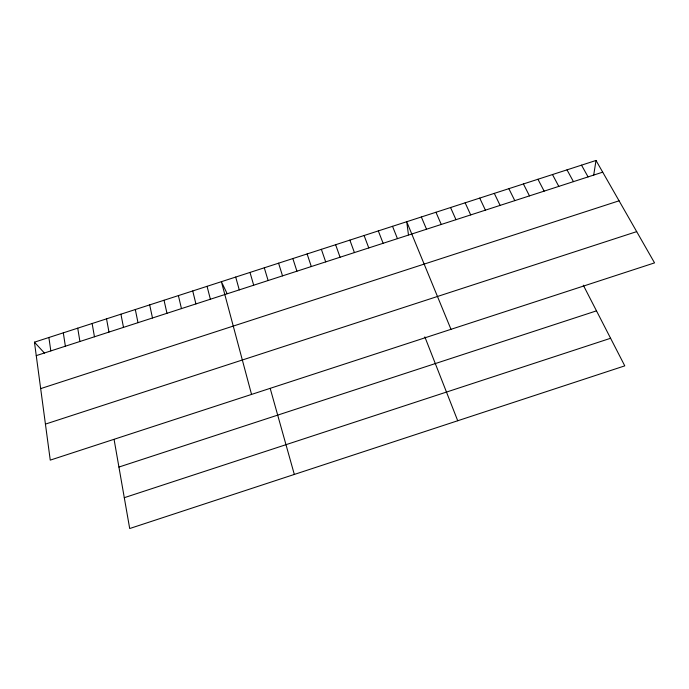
<?xml version="1.0" encoding="UTF-8"?>
<svg xmlns="http://www.w3.org/2000/svg" width="689" height="689" viewBox="0 0 689 689"><rect width="100%" height="100%" fill="white"/><g stroke="black" fill="none" stroke-linecap="round" stroke-linejoin="round"><path stroke-width="1.03" d="M593.677 175.221L596.019 160.468L34.45 342.175L50.254 460.123L654.55 262.879L596.019 160.468M118.921 467.056L596.493 310.851M124.287 497.691L610.592 338.273M45.431 424.105L636.688 231.625M36.25 355.636L602.703 172.164M40.668 388.613L619.075 200.809M34.45 342.175L44.466 353.104M581.516 165.162L588.079 176.901M567.004 169.856L573.446 181.646M552.483 174.558L558.796 186.383M537.954 179.261L544.138 191.137M583.29 285.177L624.777 365.859L129.696 528.532L114.081 439.427M523.407 183.963L529.471 195.883M508.861 188.674L514.795 200.637M494.297 193.385L500.111 205.4M227.112 293.6L221.384 281.689L251.545 394.427M479.725 198.096L485.409 210.154M465.144 202.816L470.699 214.916M450.554 207.535L455.989 219.688M435.956 212.264L441.261 224.459M421.341 216.992L426.525 229.23M450.985 329.325L406.717 221.72L408.465 234.863M392.523 226.311L397.45 238.644M424.846 336.887L457.72 420.755M378.313 230.91L383.118 243.286M364.093 235.509L368.779 247.937M349.866 240.117L354.422 252.579M335.629 244.724L340.065 257.23M321.375 249.332L325.69 261.889M307.122 253.948L311.307 266.548M292.859 258.564L296.925 271.208M278.58 263.181L282.524 275.867M264.292 267.806L268.116 280.535M250.004 272.431L253.69 285.212M270.217 388.467L294.324 474.437M235.698 277.056L239.264 289.88M207.062 286.323L210.378 299.233M192.731 290.965L195.926 303.918M178.391 295.598L181.457 308.603M164.034 300.249L166.979 313.297M149.677 304.891L152.493 317.982M135.311 309.542L137.998 322.685M120.928 314.193L123.495 327.378M106.537 318.852L108.974 332.081M92.137 323.511L94.453 336.783M77.728 328.171L79.915 341.494M63.31 332.839L65.369 346.205M48.885 337.507L50.814 350.916"/></g></svg>
